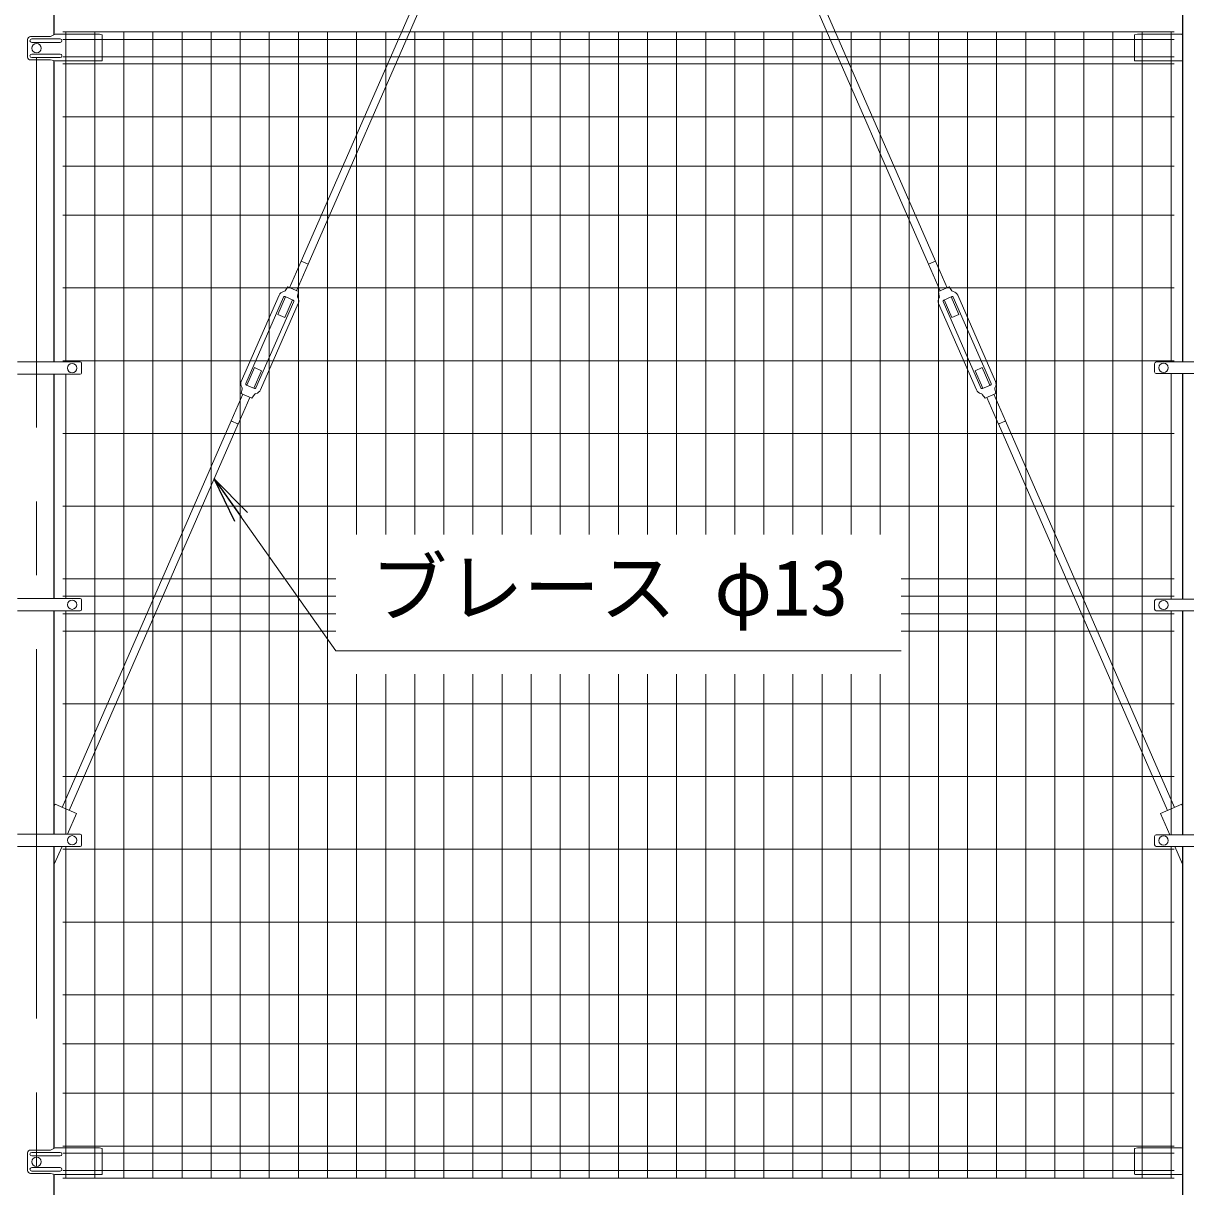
# Model space of a CAD drawing. Units: millimetres, scale not verified. Extents: x -8400 to 8400, y -5940 to 5940.
# Drawn here: x -6303 to -4305, y -2902 to -902 of the extents above; entities that cross this region are included whole.
import ezdxf
from ezdxf.enums import TextEntityAlignment as Align

# ---------------------------------------------------------------- set-up
doc = ezdxf.new("R2010")
doc.units = ezdxf.units.MM
doc.header["$LTSCALE"] = 20
doc.linetypes.add('USER1', pattern=[50.8, 31.75, -6.35, 6.35, -6.35])
for name, color, linetype, lineweight in [('0-3_D-STR1', 1, 'Continuous', 25), ('0-A_D-STR3', 3, 'Continuous', 13), ('0-B_D-STR2', 7, 'Continuous', 13), ('0-C_D-BMK', 2, 'USER1', 13), ('0-D_D-STR-TXT', 7, 'Continuous', 13)]:
    doc.layers.add(name, color=color, linetype=linetype, lineweight=lineweight)
doc.layers.add('0-5_0', color=7, linetype='Continuous')
doc.styles.add('ＭＳ ゴシック', font='')
doc.styles.get('ＭＳ ゴシック').set_extended_font_data('MS Gothic')

# ---------------------------------------------------------------- blocks, each defined once
blk = doc.blocks.new('_Open')
at = {"layer": '0-5_0'}
blk.add_line((-20, 3.333), (0, 0), dxfattribs=at)
blk.add_lwpolyline([(-20, -3.333), (0, 0), (-20, 0)], dxfattribs=at)

msp = doc.modelspace()

# ---------------------------------------------------------------- linework, layer by layer
at = {"layer": '0-3_D-STR1'}
for p, q in [((-4310.63, -319.75), (-4310.63, -1484.25)), ((-6250.13, -921.92), (-6250.13, -880.38)), ((-6250.13, -1484.25), (-6250.13, -966.38)), ((-6250.13, -1484.25), (-6250.13, -966.38)), ((-6250.13, -1891), (-6250.13, -1505.25)), ((-4310.63, -1504.25), (-4310.63, -1892)), ((-6250.13, -2296), (-6250.13, -1912)), ((-4310.63, -1912), (-4310.63, -2297)), ((-6250.13, -2835.92), (-6250.13, -2317)), ((-4310.63, -2317), (-4310.63, -3617)), ((-6250.13, -3617), (-6250.13, -2880.38))]:
    msp.add_line(p, q, dxfattribs=at)
at = {"layer": '0-A_D-STR3'}
for p, q in [((-6236.24, 2087.88), (-4747.23, -1316)), ((-6224.33, 2093.09), (-4735.32, -1310.79)), ((-4336.43, 2093.09), (-5825.44, -1310.79)), ((-4324.52, 2087.88), (-5813.53, -1316)), ((-6295.86, -930), (-6295.86, -960)), ((-6256.4, -925), (-6290.86, -925)), ((-6239.79, -929), (-6288.79, -929)), ((-6239.79, -929), (-6288.79, -929)), ((-6239.79, -935), (-6288.79, -935)), ((-6239.79, -935), (-6288.79, -935)), ((-6248.25, -921), (-6256.4, -925)), ((-6248.25, -921), (-6256.4, -925)), ((-6172.38, -921), (-6248.25, -921)), ((-6172.38, -921), (-6167.38, -922)), ((-6167.38, -922), (-6167.38, -965.81)), ((-4388.38, -921), (-4393.38, -922)), ((-4393.38, -922), (-4393.38, -965.81)), ((-4388.38, -921), (-4312.5, -921)), ((-4312.5, -921), (-4310.63, -921.92)), ((-6239.79, -955), (-6288.79, -955)), ((-6239.79, -955), (-6288.79, -955)), ((-6256.4, -965), (-6290.86, -965)), ((-6239.79, -961), (-6288.79, -961)), ((-6239.79, -961), (-6288.79, -961)), ((-6256.4, -965), (-6248.17, -966.81)), ((-6256.4, -965), (-6248.17, -966.81)), ((-6256.4, -965), (-6248.17, -966.81)), ((-6248.17, -966.81), (-6168.38, -966.81)), ((-4312.59, -966.81), (-4392.38, -966.81)), ((-4310.63, -966.4), (-4312.59, -966.81)), ((-5825.53, -1310.75), (-5845.57, -1356.56)), ((-5813.44, -1316.04), (-5833.48, -1361.85)), ((-5825.53, -1310.75), (-5813.44, -1316.04)), ((-4735.22, -1310.75), (-4747.32, -1316.04)), ((-4747.32, -1316.04), (-4727.28, -1361.85)), ((-4735.22, -1310.75), (-4715.19, -1356.56)), ((-5848.68, -1355.2), (-5853.34, -1361.67)), ((-5848.68, -1355.2), (-5830.36, -1363.21)), ((-4712.07, -1355.2), (-4730.39, -1363.21)), ((-4712.07, -1355.2), (-4707.41, -1361.67)), ((-5863.63, -1369.4), (-5928.55, -1517.82)), ((-5855.84, -1372.8), (-5920.77, -1521.22)), ((-5852.38, -1372.13), (-5865.61, -1402.37)), ((-5840.29, -1377.42), (-5853.51, -1407.66)), ((-5853.21, -1371.77), (-5839.46, -1377.78)), ((-5830.36, -1363.21), (-5831.96, -1371.03)), ((-4730.39, -1363.21), (-4728.8, -1371.03)), ((-4707.55, -1371.77), (-4721.29, -1377.78)), ((-4720.47, -1377.42), (-4707.24, -1407.66)), ((-4708.37, -1372.13), (-4695.15, -1402.37)), ((-4704.91, -1372.8), (-4639.99, -1521.22)), ((-4697.13, -1369.4), (-4632.2, -1517.82)), ((-5838.43, -1380.42), (-5903.36, -1528.84)), ((-5830.65, -1383.83), (-5895.57, -1532.25)), ((-4730.11, -1383.83), (-4665.18, -1532.25)), ((-4722.32, -1380.42), (-4657.39, -1528.84)), ((-5865.61, -1402.37), (-5853.51, -1407.66)), ((-4695.15, -1402.37), (-4707.24, -1407.66)), ((-6312.93, -1484.25), (-6205.38, -1484.25)), ((-6203.38, -1503.25), (-6203.38, -1486.25)), ((-5918.91, -1524.22), (-5905.69, -1493.99)), ((-5906.82, -1529.51), (-5893.59, -1499.28)), ((-5905.69, -1493.99), (-5893.59, -1499.28)), ((-4655.07, -1493.99), (-4667.16, -1499.28)), ((-4653.94, -1529.51), (-4667.16, -1499.28)), ((-4641.84, -1524.22), (-4655.07, -1493.99)), ((-4358.88, -1501.25), (-4358.88, -1487.25)), ((-4355.88, -1484.25), (-4204.88, -1484.25)), ((-6312.93, -1505.25), (-6205.38, -1505.25)), ((-4355.88, -1504.25), (-4204.88, -1504.25)), ((-5945.76, -1585.6), (-5925.72, -1539.79)), ((-5928.84, -1538.43), (-5927.25, -1530.61)), ((-5919.74, -1523.86), (-5905.99, -1529.87)), ((-4641.02, -1523.86), (-4654.76, -1529.87)), ((-4614.99, -1585.6), (-4635.03, -1539.79)), ((-4631.91, -1538.43), (-4633.51, -1530.61)), ((-5933.67, -1590.89), (-5913.63, -1545.08)), ((-4627.08, -1590.89), (-4647.12, -1545.08)), ((-5945.67, -1585.64), (-6236.24, -2249.87)), ((-5933.76, -1590.85), (-6224.33, -2255.08)), ((-5945.76, -1585.6), (-5933.67, -1590.89)), ((-5945.21, -1585.84), (-5934.22, -1590.65)), ((-4614.99, -1585.6), (-4627.08, -1590.89)), ((-4626.99, -1590.85), (-4336.43, -2255.08)), ((-4615.54, -1585.84), (-4626.53, -1590.65)), ((-4615.08, -1585.64), (-4324.52, -2249.87)), ((-6312.93, -1891), (-6205.38, -1891)), ((-6203.38, -1893), (-6203.38, -1910)), ((-4358.88, -1895), (-4358.88, -1909)), ((-4355.88, -1892), (-4204.88, -1892)), ((-6312.93, -1912), (-6205.38, -1912)), ((-4355.88, -1912), (-4204.88, -1912)), ((-6250.13, -2247.94), (-6248.6, -2244.46)), ((-6248.6, -2244.46), (-6211.96, -2260.49)), ((-4312.15, -2244.46), (-4348.8, -2260.49)), ((-4310.63, -2247.94), (-4312.15, -2244.46)), ((-6227.49, -2296), (-6211.96, -2260.49)), ((-4332.83, -2297), (-4348.8, -2260.49)), ((-6312.93, -2296), (-6205.38, -2296)), ((-6203.38, -2298), (-6203.38, -2315)), ((-4358.88, -2300), (-4358.88, -2314)), ((-4355.88, -2297), (-4204.88, -2297)), ((-6312.93, -2317), (-6205.38, -2317)), ((-6250.13, -2347.75), (-6236.68, -2317)), ((-4355.88, -2317), (-4204.88, -2317)), ((-4310.63, -2347.75), (-4324.08, -2317)), ((-6256.4, -2839), (-6290.86, -2839)), ((-6248.25, -2835), (-6256.4, -2839)), ((-6248.25, -2835), (-6256.4, -2839)), ((-6172.38, -2835), (-6248.25, -2835)), ((-6172.38, -2835), (-6167.38, -2836)), ((-6167.38, -2836), (-6167.38, -2879.81)), ((-4388.38, -2835), (-4393.38, -2836)), ((-4393.38, -2836), (-4393.38, -2879.81)), ((-4388.38, -2835), (-4312.5, -2835)), ((-4312.5, -2835), (-4310.63, -2835.92)), ((-6295.86, -2844), (-6295.86, -2874)), ((-6239.79, -2843), (-6288.79, -2843)), ((-6239.79, -2843), (-6288.79, -2843)), ((-6239.79, -2849), (-6288.79, -2849)), ((-6239.79, -2849), (-6288.79, -2849)), ((-6256.4, -2879), (-6290.86, -2879)), ((-6239.79, -2869), (-6288.79, -2869)), ((-6239.79, -2869), (-6288.79, -2869)), ((-6239.79, -2875), (-6288.79, -2875)), ((-6239.79, -2875), (-6288.79, -2875)), ((-6256.4, -2879), (-6248.17, -2880.81)), ((-6256.4, -2879), (-6248.17, -2880.81)), ((-6256.4, -2879), (-6248.17, -2880.81)), ((-6248.17, -2880.81), (-6168.38, -2880.81)), ((-4312.59, -2880.81), (-4392.38, -2880.81)), ((-4310.63, -2880.4), (-4312.59, -2880.81))]:
    msp.add_line(p, q, dxfattribs=at)
for points in [[(-5928.84, -1538.43), (-5910.52, -1546.45), (-5905.86, -1539.97)], [(-4631.91, -1538.43), (-4650.24, -1546.45), (-4654.9, -1539.97)]]:
    msp.add_lwpolyline(points, dxfattribs=at)
for centre in [(-6280.38, -945), (-6219.38, -1494.75), (-4343.38, -1494.25), (-6219.38, -1901.5), (-4343.38, -1902), (-6219.38, -2306.5), (-4343.38, -2307), (-6280.38, -2859)]:
    msp.add_circle(centre, 8, dxfattribs=at)
for centre, radius, start, end in [((-6290.86, -930), 5, 90, 180), ((-6288.79, -932), 3, 90, 270), ((-6239.79, -932), 3, 270, 90), ((-6290.86, -960), 5, 180, 270), ((-6288.79, -958), 3, 90, 270), ((-6239.79, -958), 3, 270, 90), ((-6168.38, -965.81), 1, 270, 0), ((-4392.38, -965.81), 1, 180, 270), ((-5854.01, -1373.61), 10.5, 100.25437, 156.37325), ((-5856.59, -1359.34), 4, 280.25437, 324.274), ((-5854.01, -1373.61), 2, 66.37325, 156.37325), ((-5840.27, -1379.62), 2, 336.37325, 66.37325), ((-5828.04, -1371.83), 4, 168.4725, 212.49214), ((-5840.27, -1379.62), 10.5, 336.37325, 32.49214), ((-4720.49, -1379.62), 10.5, 147.50786, 203.62675), ((-4732.72, -1371.83), 4, 327.50786, 11.5275), ((-4720.49, -1379.62), 2, 113.62675, 203.62675), ((-4706.75, -1373.61), 2, 23.62675, 113.62675), ((-4704.16, -1359.34), 4, 215.726, 259.74563), ((-4706.75, -1373.61), 10.5, 23.62675, 79.74563), ((-6205.38, -1486.25), 2, 0, 90), ((-4355.88, -1487.25), 3, 90, 180), ((-6205.38, -1503.25), 2, 270, 0), ((-5918.93, -1522.03), 10.5, 156.37325, 212.49214), ((-4641.82, -1522.03), 10.5, 327.50786, 23.62675), ((-4355.88, -1501.25), 3, 180, 270), ((-5931.17, -1529.82), 4, 348.4725, 32.49214), ((-5918.93, -1522.03), 2, 156.37325, 246.37325), ((-5905.19, -1528.04), 2, 246.37325, 336.37325), ((-5902.61, -1542.31), 4, 100.25437, 144.274), ((-5905.19, -1528.04), 10.5, 280.25437, 336.37325), ((-4655.56, -1528.04), 10.5, 203.62675, 259.74563), ((-4658.14, -1542.31), 4, 35.726, 79.74563), ((-4655.56, -1528.04), 2, 203.62675, 293.62675), ((-4641.82, -1522.03), 2, 293.62675, 23.62675), ((-4629.59, -1529.82), 4, 147.50786, 191.5275), ((-6205.38, -1893), 2, 0, 90), ((-4355.88, -1895), 3, 90, 180), ((-6205.38, -1910), 2, 270, 0), ((-4355.88, -1909), 3, 180, 270), ((-6205.38, -2298), 2, 0, 90), ((-4355.88, -2300), 3, 90, 180), ((-6205.38, -2315), 2, 270, 0), ((-4355.88, -2314), 3, 180, 270), ((-6290.86, -2844), 5, 90, 180), ((-6288.79, -2846), 3, 90, 270), ((-6239.79, -2846), 3, 270, 90), ((-6290.86, -2874), 5, 180, 270), ((-6288.79, -2872), 3, 90, 270), ((-6239.79, -2872), 3, 270, 90), ((-6168.38, -2879.81), 1, 270, 0), ((-4392.38, -2879.81), 1, 180, 270)]:
    msp.add_arc(centre, radius, start, end, dxfattribs=at)
at = {"layer": '0-B_D-STR2'}
for p, q in [((-4325.38, -917), (-6235.38, -917)), ((-6230.38, -1484.25), (-6230.38, -917)), ((-6180.38, -2887), (-6180.38, -917)), ((-6130.38, -2887), (-6130.38, -917)), ((-6080.38, -2887), (-6080.38, -917)), ((-6030.38, -2887), (-6030.38, -917)), ((-5980.38, -2887), (-5980.38, -917)), ((-5930.38, -2887), (-5930.38, -917)), ((-5880.38, -2887), (-5880.38, -917)), ((-5830.38, -2887), (-5830.38, -917)), ((-5780.38, -2887), (-5780.38, -917)), ((-5730.38, -1780.95), (-5730.38, -917)), ((-5680.38, -1780.95), (-5680.38, -917)), ((-5630.38, -1780.95), (-5630.38, -917)), ((-5580.38, -1780.95), (-5580.38, -917)), ((-5530.38, -1780.95), (-5530.38, -917)), ((-5480.38, -1780.95), (-5480.38, -917)), ((-5430.38, -1780.95), (-5430.38, -917)), ((-5380.38, -1780.95), (-5380.38, -917)), ((-5330.38, -1780.95), (-5330.38, -917)), ((-5280.38, -1780.95), (-5280.38, -917)), ((-5230.38, -1780.95), (-5230.38, -917)), ((-5180.38, -1780.95), (-5180.38, -917)), ((-5130.38, -1780.95), (-5130.38, -917)), ((-5080.38, -1780.95), (-5080.38, -917)), ((-5030.38, -1780.95), (-5030.38, -917)), ((-4980.38, -1780.95), (-4980.38, -917)), ((-4930.38, -1780.95), (-4930.38, -917)), ((-4880.38, -1780.95), (-4880.38, -917)), ((-4830.38, -1780.95), (-4830.38, -917)), ((-4780.38, -2887), (-4780.38, -917)), ((-4730.38, -2887), (-4730.38, -917)), ((-4680.38, -2887), (-4680.38, -917)), ((-4630.38, -2887), (-4630.38, -917)), ((-4580.38, -2887), (-4580.38, -917)), ((-4530.38, -2887), (-4530.38, -917)), ((-4480.38, -2887), (-4480.38, -917)), ((-4430.38, -2887), (-4430.38, -917)), ((-4380.38, -2887), (-4380.38, -917)), ((-4330.38, -1484.25), (-4330.38, -917)), ((-4325.38, -930.1), (-6235.38, -930.1)), ((-4325.38, -959.9), (-6235.38, -959.9)), ((-4325.38, -971.75), (-6235.38, -971.75)), ((-4325.38, -1063), (-6235.38, -1063)), ((-4325.38, -1147.5), (-6235.38, -1147.5)), ((-4325.38, -1232), (-6235.38, -1232)), ((-4325.38, -1357), (-6235.38, -1357)), ((-4325.38, -1482), (-6235.38, -1482)), ((-6230.38, -1891), (-6230.38, -1505.25)), ((-4330.38, -1892), (-4330.38, -1504.25)), ((-4325.38, -1607), (-6235.38, -1607)), ((-4325.38, -1732), (-6235.38, -1732)), ((-5766.08, -1857), (-6235.38, -1857)), ((-4325.38, -1857), (-4794.68, -1857)), ((-5766.08, -1887), (-6235.38, -1887)), ((-4325.38, -1887), (-4794.68, -1887)), ((-5766.08, -1917), (-6235.38, -1917)), ((-6230.38, -2296), (-6230.38, -1912)), ((-4325.38, -1917), (-4794.68, -1917)), ((-4330.38, -2297), (-4330.38, -1912)), ((-5766.08, -1947), (-6235.38, -1947)), ((-4325.38, -1947), (-4794.68, -1947)), ((-5730.38, -2887), (-5730.38, -2020.95)), ((-5680.38, -2887), (-5680.38, -2020.95)), ((-5630.38, -2887), (-5630.38, -2020.95)), ((-5580.38, -2887), (-5580.38, -2020.95)), ((-5530.38, -2887), (-5530.38, -2020.95)), ((-5480.38, -2887), (-5480.38, -2020.95)), ((-5430.38, -2887), (-5430.38, -2020.95)), ((-5380.38, -2887), (-5380.38, -2020.95)), ((-5330.38, -2887), (-5330.38, -2020.95)), ((-5280.38, -2887), (-5280.38, -2020.95)), ((-5230.38, -2887), (-5230.38, -2020.95)), ((-5180.38, -2887), (-5180.38, -2020.95)), ((-5130.38, -2887), (-5130.38, -2020.95)), ((-5080.38, -2887), (-5080.38, -2020.95)), ((-5030.38, -2887), (-5030.38, -2020.95)), ((-4980.38, -2887), (-4980.38, -2020.95)), ((-4930.38, -2887), (-4930.38, -2020.95)), ((-4880.38, -2887), (-4880.38, -2020.95)), ((-4830.38, -2887), (-4830.38, -2020.95)), ((-4325.38, -2072), (-6235.38, -2072)), ((-4325.38, -2197), (-6235.38, -2197)), ((-6230.38, -2887), (-6230.38, -2317)), ((-4330.38, -2887), (-4330.38, -2317)), ((-4325.38, -2322), (-6235.38, -2322)), ((-4325.38, -2447), (-6235.38, -2447)), ((-4325.38, -2572), (-6235.38, -2572)), ((-4325.38, -2656.5), (-6235.38, -2656.5)), ((-4325.38, -2741), (-6235.38, -2741)), ((-4325.38, -2832.24), (-6235.38, -2832.24)), ((-4325.38, -2844.1), (-6235.38, -2844.1)), ((-4325.38, -2873.9), (-6235.38, -2873.9)), ((-4325.38, -2887), (-6235.38, -2887))]:
    msp.add_line(p, q, dxfattribs=at)
at = {"layer": '0-C_D-BMK'}
msp.add_line((-6280.38, -3629), (-6280.38, 4098), dxfattribs=at)
at = {"layer": '0-D_D-STR-TXT'}
msp.add_lwpolyline([(-4794.68, -1980.95), (-5766.08, -1980.95), (-5973.91, -1686.9)], dxfattribs=at)

# ---------------------------------------------------------------- block references
at = {"layer": '0-D_D-STR-TXT', "xscale": 4, "yscale": 4, "rotation": 125.25161}
msp.add_blockref('_Open', (-5975.06, -1685.26), dxfattribs=at)

# ---------------------------------------------------------------- texts
at = {"layer": '0-D_D-STR-TXT', "style": 'ＭＳ ゴシック'}
msp.add_text('ブレース φ13', height=96.19, dxfattribs=at).set_placement((-5705.82, -1948.93), align=Align.BOTTOM_LEFT)

doc.saveas('drawing.dxf')
